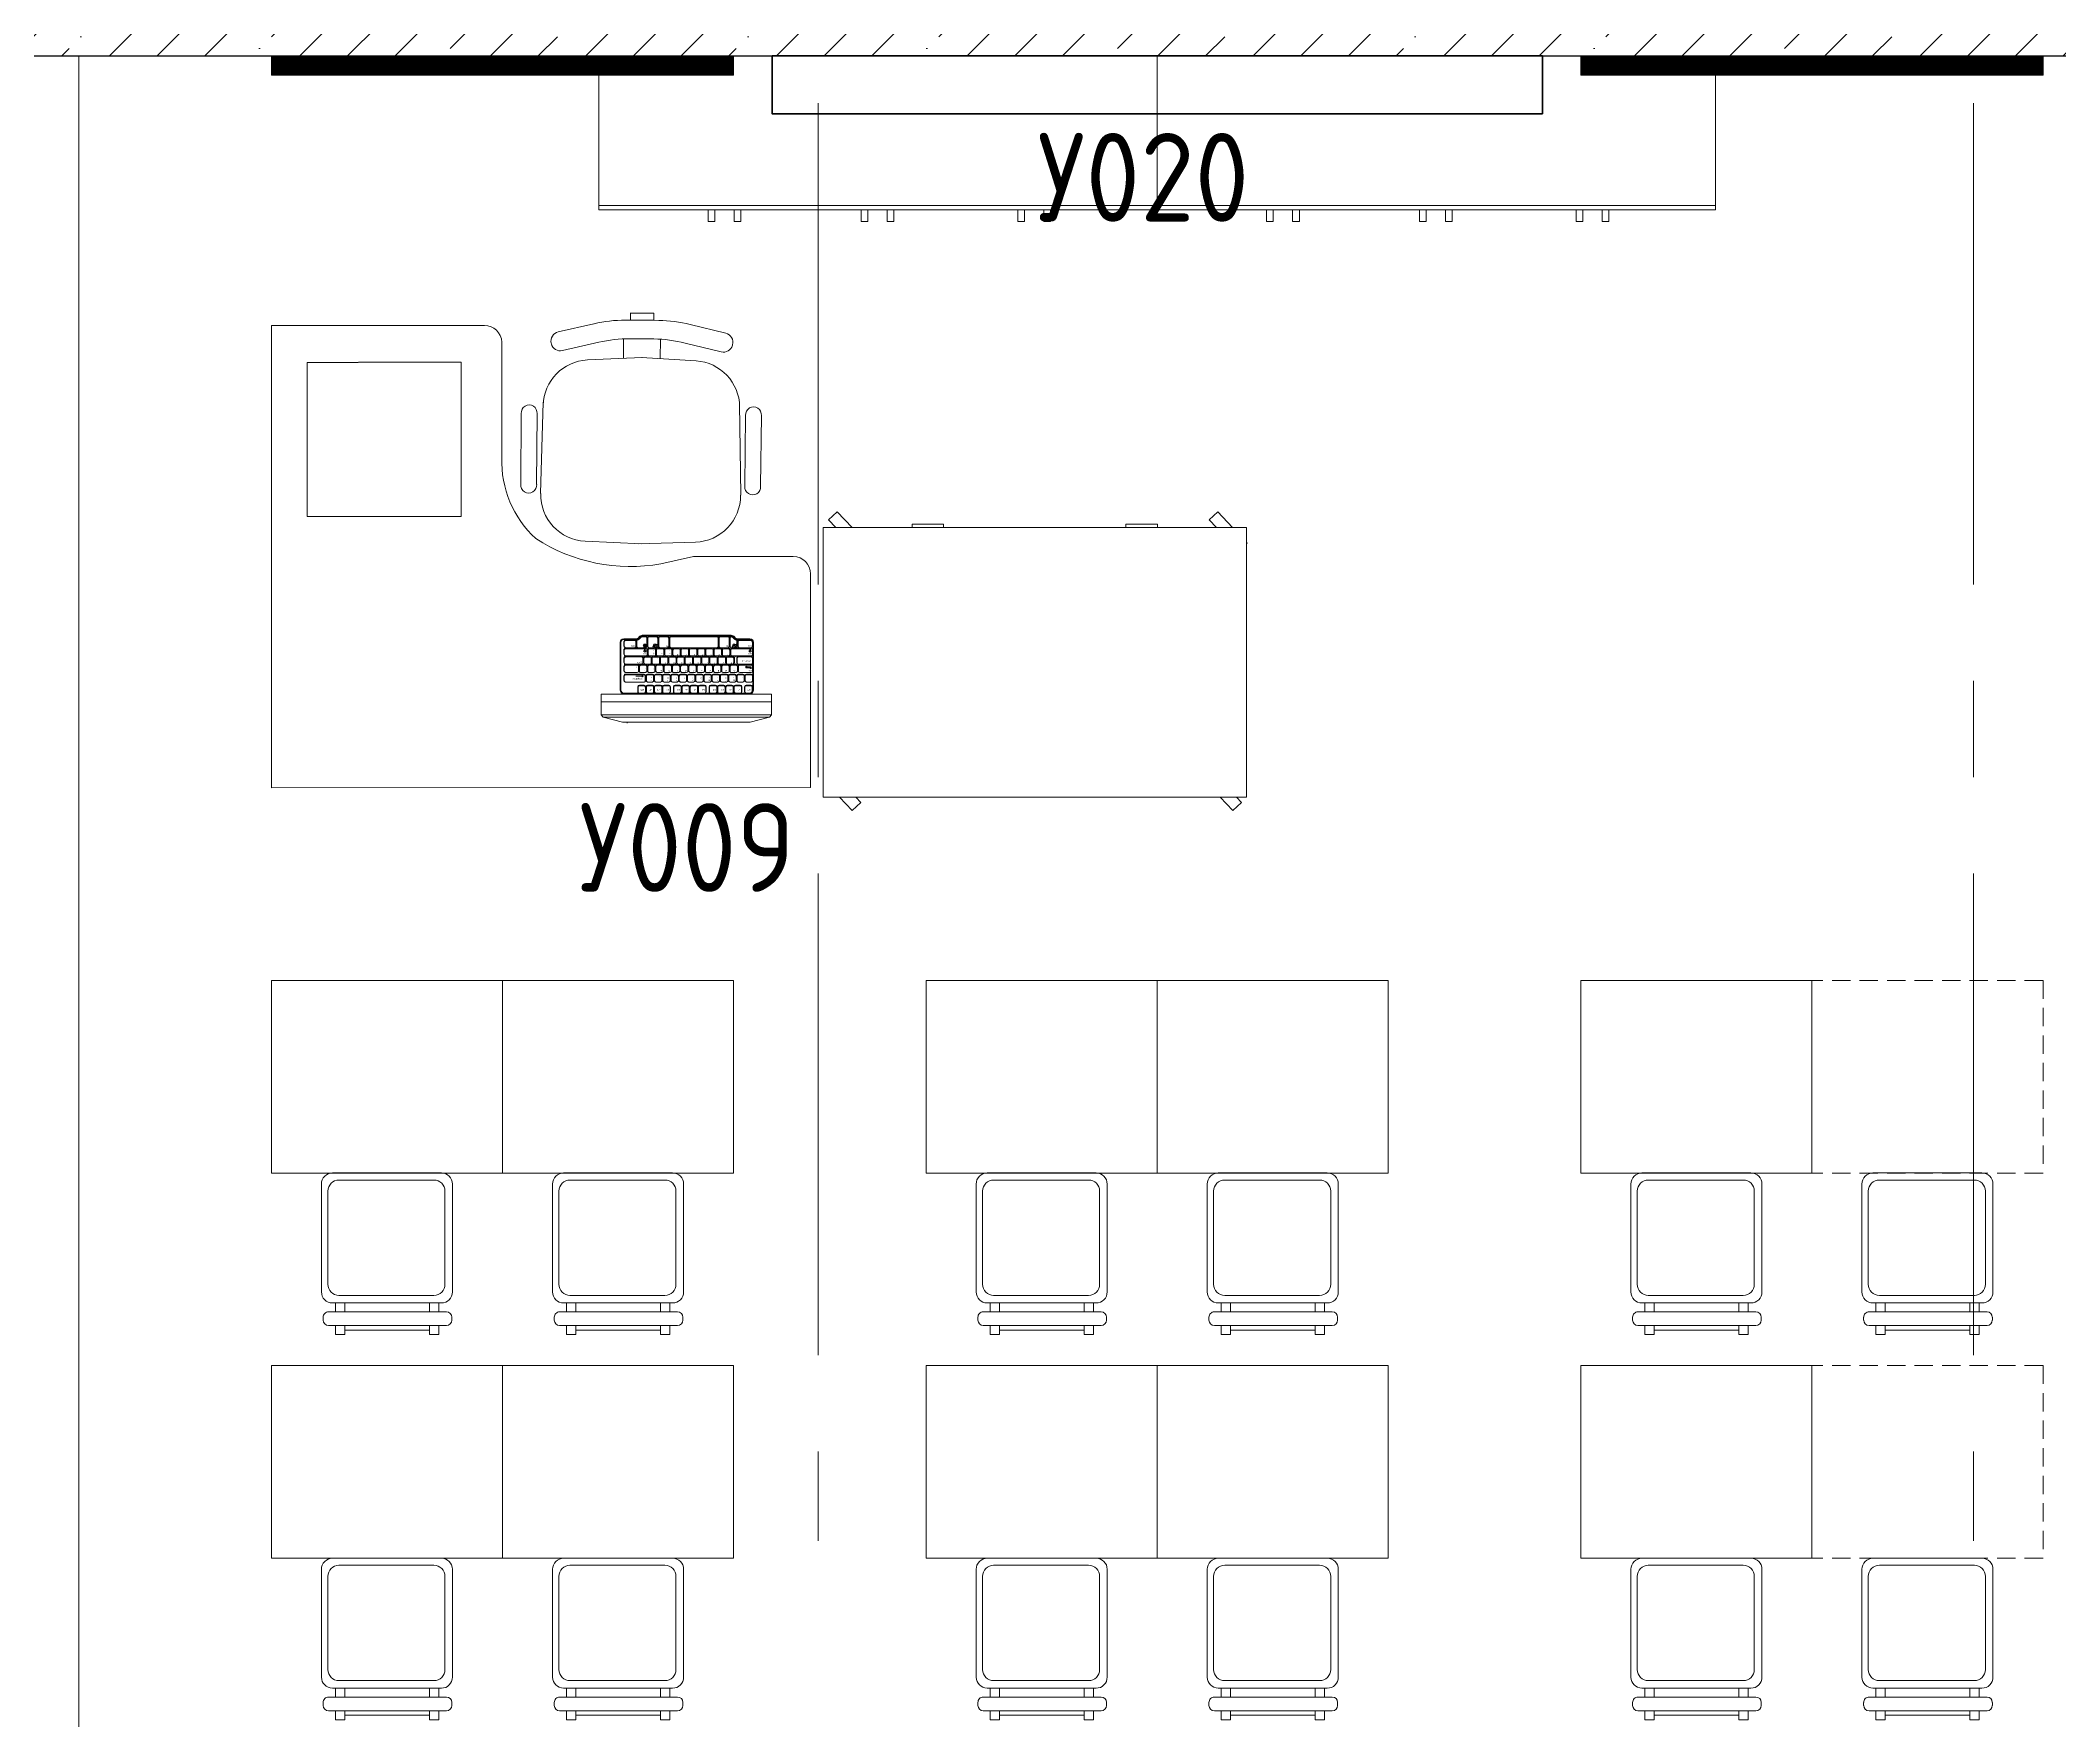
# Model space of a CAD drawing. Header units: millimetres. Extents: x -13407 to 8063098, y -2635 to 109271.
# Drawn here: x 6550 to 11793, y 22959 to 27320 of the extents above; entities that cross this region are included whole.
import ezdxf

# ---------------------------------------------------------------- set-up
doc = ezdxf.new("R2010")
doc.units = ezdxf.units.MM
for name, pattern in [('CENTER', [2, 1.25, -0.25, 0.25, -0.25]), ('HIDDEN', [6, 4, -2]), ('HIDDEN2', [4.7625, 3.175, -1.5875])]:
    doc.linetypes.add(name, pattern=pattern)
doc.layers.get('Defpoints').update_dxf_attribs({"color": 6})
for name, color, linetype, lineweight in [('АР_Оси', 193, 'Continuous', 9), ('АР_Подоконники', 163, 'Continuous', 9), ('АР_Сущ Несущая стена', 202, 'Continuous', 30), ('АР_Штриховка монолит', 250, 'Continuous', 9), ('ТХ_мебель передв', 250, 'Continuous', 13), ('ТХ_обор_комп принт', 30, 'Continuous', 13)]:
    doc.layers.add(name, color=color, linetype=linetype, lineweight=lineweight)
doc.layers.add('ТХ', color=7, linetype='Continuous')
doc.styles.add('Arial 200', font='arial.ttf', dxfattribs={"height": 500})
doc.styles.add('ISOCPEUR_1', font='isocpeur.ttf', dxfattribs={"width": 0.9, "height": 250})
doc.styles.add('SIMPLEX', font='simplex.shx', dxfattribs={"width": 0.85, "oblique": 7})

# ---------------------------------------------------------------- blocks, each defined once
blk = doc.blocks.new('М-60')
at = {"color": 253, "extrusion": (-6.19742e-05, 0.000470712, 1)}
for p, q in [((7035415.4, 1186627.5, -0.2), (7035231.8, 1186626.6, -0.2)), ((7035202.1, 1186569.5, -0.1), (7035439, 1186576.2, -0.1)), ((7035232, 1186585.7, -0.1), (7035415.6, 1186586.5, -0.1)), ((7034998.3, 1186437.9, -0.1), (7035019.7, 1186530.9, -0.1)), ((7035068.3, 1186519.6, -0.1), (7035046.7, 1186425.8, -0.1)), ((7035049.2, 1186548.9, -0.1), (7035050.6, 1186548.5, -0.1)), ((7035085.8, 1186312.9, 0), (7035092.5, 1186454.7, -0.1)), ((7035563.1, 1186460.5, -0.1), (7035569.8, 1186312.9, 0)), ((7035037.8, 1186361.3, -0.1), (7035088.1, 1186361.3, -0.1)), ((7034971.3, 1186282.6, 0), (7034970.4, 1186343.1, -0.1)), ((7034989, 1186343.1, -0.1), (7034970.8, 1186343.1, -0.1)), ((7034970.8, 1186343.1, -0.1), (7034970.8, 1186282.6, 0)), ((7034989, 1186312.9, 0), (7034989, 1186356.2, -0.1)), ((7034989, 1186312.9, 0), (7034989, 1186343.1, -0.1)), ((7034989, 1186313.2, 0), (7034989.4, 1186282.9, 0)), ((7034989, 1186313.2, 0), (7034989.6, 1186269.8, 0)), ((7035037.4, 1186344.1, 0), (7035037.4, 1186312.9, 0)), ((7035037.8, 1186282.6, 0), (7035037.4, 1186313.9, 0)), ((7035085.7, 1186314.6, 0), (7035094.7, 1186172.9, 0)), ((7035565.2, 1186174.3, 0.1), (7035569.7, 1186322, 0)), ((7034989.4, 1186282.9, 0), (7034971.3, 1186282.6, 0)), ((7035038.5, 1186265.5, 0), (7035088.8, 1186266.3, 0)), ((7035000.2, 1186188.3, 0), (7035023, 1186095.7, 0.1)), ((7035071.5, 1186107.6, 0.1), (7035048.4, 1186201.2, 0)), ((7035052.8, 1186078.1, 0.1), (7035054.2, 1186078.5, 0.1)), ((7035206, 1186059.9, 0.1), (7035442.9, 1186056.7, 0.1)), ((7035236.1, 1186044.1, 0.1), (7035419.7, 1186046, 0.1)), ((7035420.2, 1186005.1, 0.1), (7035236.6, 1186003.1, 0.1))]:
    blk.add_line(p, q, dxfattribs=at)
for centre, start, end in [((7035230, 1186606.2, 122.4), 84.9987, 275.5247), ((7035417.4, 1186607.1, 122.4), 264.9987, 95.5247), ((7035421.8, 1186025.7, 122.4), 265.3479, 95.874), ((7035234.4, 1186023.7, 122.4), 85.3479, 275.874)]:
    blk.add_arc(centre, 20.6, start, end, dxfattribs=at)
at = {"color": 253, "extrusion": (6.19742e-05, -0.000470712, -1)}
for centre, major_axis, start_param, end_param in [((7035213.4, 1186449, -0.1), (77.8, 92.6, 0), 4.061153, 5.558057), ((7035442.2, 1186455, -0.1), (77.8, 92.6, 0), -0.725128, 0.826554), ((7035043.3, 1186525.4, -0.1), (15.6, 18.5, 0), 4.240369, 5.829345), ((7035044.7, 1186525.1, -0.1), (15.6, 18.5, 0), -0.45384, 1.098777), ((7035352, 1186356.2, 0), (-277.9, 233.5, -0.1), 5.584367, 5.811166), ((7035400.4, 1186344.1, 0), (233.5, 277.9, -0.1), 4.01357, 4.240369)]:
    blk.add_ellipse(centre, major_axis=major_axis, ratio=1, start_param=start_param, end_param=end_param, dxfattribs=at)
at = {"color": 253, "extrusion": (-6.19742e-05, 0.000470712, 1)}
for centre, major_axis, start_param, end_param in [((7035352.6, 1186275.3, 0), (-274.3, -237.7, 0.1), 5.584367, 5.811166), ((7035400.8, 1186288.2, 0), (237.7, -274.3, 0.1), 4.01357, 4.240369), ((7035215.4, 1186180.5, 0), (79.2, -91.4, 0), 4.061153, 5.558057), ((7035444.3, 1186178, 0.1), (79.2, -91.4, 0), -0.725128, 0.826554), ((7035048, 1186101.8, 0.1), (15.8, -18.3, 0), -0.45384, 1.098777), ((7035046.5, 1186101.5, 0.1), (15.8, -18.3, 0), 4.240369, 5.829345)]:
    blk.add_ellipse(centre, major_axis=major_axis, ratio=1, start_param=start_param, end_param=end_param, dxfattribs=at)
blk = doc.blocks.new('стол угловой 1200х1400')
at = {"color": 253, "extrusion": (-6.20986e-05, 0.000470696, 1)}
for p, q in [((-20568.3, 33327.6, -393.6), (-20014.8, 33327.8, -393.6)), ((-20568, 32127.6, -393), (-20568.3, 33327.6, -393.6)), ((-19969.8, 32984.7, -393.4), (-19969.8, 33284.7, -393.5)), ((-19213.1, 32728, -393.2), (-19472.2, 32727.9, -393.2)), ((-19168.1, 32683, -393.2), (-19168, 32128, -392.9)), ((-19168, 32128, -392.9), (-20568, 32127.6, -393))]:
    blk.add_line(p, q, dxfattribs=at)
at = {"color": 253, "linetype": 'HIDDEN', "ltscale": 0.1}
blk.add_lwpolyline([(-20475.6, 33232.1), (-20075.6, 33232.2), (-20075.5, 32832.2), (-20475.5, 32832.1)], close=True, dxfattribs=at)
at = {"color": 253, "extrusion": (-6.20986e-05, 0.000470696, 1), "elevation": -376.6}
blk.add_lwpolyline([(-19472.3, 32728.1), (-19556.8, 32709)], dxfattribs=at)
at = {"color": 253, "extrusion": (-6.20986e-05, 0.000470696, 1)}
for centre, radius, start, end in [((-20014.8, 33283, -376.6), 45, 2.4817, 90.0151), ((-19697, 32975.5, -376.6), 272.9, 178.0222, 227.3755), ((-19635.3, 33157.4, -376.6), 455.2, 237.2104, 279.9393), ((-19213.1, 32683.2, -376.6), 45, 0.0151, 90.0151)]:
    blk.add_arc(centre, radius, start, end, dxfattribs=at)
blk = doc.blocks.new('KEY')
at = {"color": 253}
for p, q in [((-0.2, 0), (0.2, 0)), ((-0.34, -0.54), (-0.34, -0.14)), ((-0.31, -0.5), (-0.31, -0.11)), ((-0.2, -0.61), (0.2, -0.61)), ((-0.2, -0.68), (0.2, -0.68)), ((0.31, -0.5), (0.31, -0.11)), ((0.34, -0.54), (0.34, -0.14))]:
    blk.add_line(p, q, dxfattribs=at)
for centre, radius, start, end in [((0.2, -0.11), 0.109, 360, 90), ((0.2, -0.14), 0.141, 360, 90), ((-0.2, -0.14), 0.141, 90, 180), ((-0.2, -0.54), 0.141, 180, 270), ((-0.2, -0.11), 0.109, 90, 180), ((-0.2, -0.5), 0.109, 180, 270), ((0.2, -0.5), 0.109, 270, 360), ((0.2, -0.54), 0.141, 270, 360)]:
    blk.add_arc(centre, radius, start, end, dxfattribs=at)
blk = doc.blocks.new('рншнглнг8л')
h = blk.add_hatch(color=253)
h.paths.add_polyline_path([(-575895.8, 55186.1), (-575892.8, 55184.3), (-575895.8, 55184.3)])
h.paths.add_polyline_path([(-575895.8, 55184.3), (-575892.8, 55184.3), (-575895.8, 55182.5)])
h = blk.add_hatch(color=253)
h.paths.add_polyline_path([(-575624.1, 55162.2), (-575627.2, 55160.4), (-575624.1, 55160.4)])
h.paths.add_polyline_path([(-575624.1, 55160.4), (-575627.2, 55160.4), (-575624.1, 55158.6)])
h = blk.add_hatch(color=253)
h.paths.add_polyline_path([(-575615.7, 55164.4), (-575612.7, 55162.7), (-575615.7, 55162.7)])
h.paths.add_polyline_path([(-575615.7, 55162.7), (-575612.7, 55162.7), (-575615.7, 55160.9)])
at = {"color": 253}
for p, q in [((-575997.1, 55290.7), (-576002.8, 55285.1)), ((-575559.9, 55285.1), (-576002.8, 55285.1)), ((-576002.8, 55285.1), (-576002.8, 55230.9)), ((-575947.2, 55303.5), (-575997.1, 55290.7)), ((-575565.6, 55290.7), (-575997.1, 55290.7)), ((-575615.4, 55303.5), (-575947.2, 55303.5)), ((-575565.6, 55290.7), (-575615.4, 55303.5)), ((-575559.9, 55285.1), (-575565.6, 55290.7)), ((-575559.9, 55230.9), (-575559.9, 55285.1)), ((-575559.9, 55250.9), (-576002.8, 55250.9)), ((-576002.8, 55230.9), (-575559.9, 55230.9)), ((-575953.4, 55096.7), (-575953.4, 55220.6)), ((-575951.4, 55096.7), (-575951.4, 55220.6)), ((-575616.2, 55228.2), (-575943.8, 55228.2)), ((-575630.1, 55211.8), (-575630.1, 55223.9)), ((-575629.1, 55212.8), (-575629.1, 55224.8)), ((-575625.8, 55228.2), (-575616.1, 55228.2)), ((-575610.4, 55212.8), (-575610.4, 55222.5)), ((-575609.4, 55211.8), (-575609.4, 55221.5)), ((-575608.6, 55096.7), (-575608.6, 55220.6)), ((-575606.7, 55096.7), (-575606.7, 55220.6)), ((-575943.3, 55183.3), (-575943.3, 55195.4)), ((-575943.3, 55158.3), (-575943.3, 55170.4)), ((-575942.4, 55184.3), (-575942.4, 55196.3)), ((-575942.4, 55159.3), (-575942.4, 55171.3)), ((-575891.1, 55199.6), (-575939, 55199.6)), ((-575891.1, 55180.9), (-575939, 55180.9)), ((-575891.1, 55179), (-575939, 55179)), ((-575908.9, 55174.7), (-575939, 55174.7)), ((-575892.8, 55184.3), (-575912.1, 55184.3)), ((-575905.6, 55159.3), (-575905.6, 55171.3)), ((-575904.7, 55158.3), (-575904.7, 55170.4)), ((-575895.8, 55182.5), (-575895.8, 55186.1)), ((-575895.8, 55186.1), (-575892.8, 55184.3)), ((-575892.8, 55184.3), (-575895.8, 55182.5)), ((-575887.8, 55184.3), (-575887.8, 55196.3)), ((-575886.8, 55183.3), (-575886.8, 55195.4)), ((-575647, 55158.3), (-575647, 55170.4)), ((-575646.1, 55159.3), (-575646.1, 55171.3)), ((-575612.9, 55174.7), (-575642.8, 55174.7)), ((-575627.2, 55162.5), (-575627.2, 55158.5)), ((-575624.1, 55162.2), (-575627.2, 55160.4)), ((-575627.2, 55160.4), (-575613.4, 55160.4)), ((-575627.2, 55160.4), (-575624.1, 55158.6)), ((-575612.7, 55162.7), (-575626.8, 55162.7)), ((-575625.8, 55209.5), (-575613.7, 55209.5)), ((-575625.8, 55207.5), (-575613.7, 55207.5)), ((-575624.1, 55158.6), (-575624.1, 55162.2)), ((-575615.7, 55160.9), (-575615.7, 55164.4)), ((-575615.7, 55164.4), (-575612.7, 55162.7)), ((-575612.7, 55162.7), (-575615.7, 55160.9)), ((-575612.7, 55160.6), (-575612.7, 55164.9)), ((-575609.6, 55159.3), (-575609.6, 55171.3)), ((-575608.6, 55158.3), (-575608.6, 55170.4)), ((-575943.3, 55136.9), (-575943.3, 55149)), ((-575943.3, 55115.5), (-575943.3, 55127.6)), ((-575943.3, 55094.1), (-575943.3, 55106.2)), ((-575942.4, 55137.9), (-575942.4, 55149.9)), ((-575942.4, 55116.5), (-575942.4, 55128.5)), ((-575942.4, 55095.1), (-575942.4, 55107.1)), ((-575908.9, 55156), (-575939, 55156)), ((-575908.9, 55154), (-575939, 55154)), ((-575897.2, 55153.3), (-575939, 55153.3)), ((-575897.2, 55134.5), (-575939, 55134.5)), ((-575897.2, 55132.6), (-575939, 55132.6)), ((-575886.1, 55131.9), (-575939, 55131.9)), ((-575886.1, 55113.1), (-575939, 55113.1)), ((-575886.1, 55111.2), (-575939, 55111.2)), ((-575916.1, 55110.5), (-575939, 55110.5)), ((-575912.7, 55095.1), (-575912.7, 55107.1)), ((-575911.8, 55094.1), (-575911.8, 55106.2)), ((-575911.2, 55091.1), (-575911.2, 55106.2)), ((-575910.2, 55092.8), (-575910.2, 55107.1)), ((-575887.5, 55110.5), (-575906.9, 55110.5)), ((-575893.9, 55137.9), (-575893.9, 55149.9)), ((-575890.9, 55106.4), (-575893.2, 55105.3)), ((-575893.2, 55105.3), (-575892.3, 55105.1)), ((-575892.9, 55136.9), (-575892.9, 55149)), ((-575888.8, 55121.7), (-575892.5, 55118.4)), ((-575892.5, 55118.4), (-575889.6, 55118.6)), ((-575886.3, 55108.9), (-575891.8, 55108.9)), ((-575891.8, 55108.9), (-575891.8, 55101.7)), ((-575886.3, 55107.2), (-575891.8, 55107.2)), ((-575886.3, 55105.5), (-575891.8, 55105.5)), ((-575891.5, 55104.1), (-575890.9, 55106.4)), ((-575887.1, 55108.1), (-575890.9, 55108.1)), ((-575887.1, 55106.4), (-575890.9, 55106.4)), ((-575889.6, 55118.6), (-575889.6, 55114.7)), ((-575887.9, 55114.7), (-575889.6, 55114.7)), ((-575885, 55118.4), (-575888.8, 55121.7)), ((-575887.9, 55114.7), (-575887.9, 55118.6)), ((-575887.9, 55118.6), (-575885, 55118.4)), ((-575886.3, 55101.7), (-575886.3, 55108.9)), ((-575884.2, 55085.6), (-575884.2, 55107.1)), ((-575883.3, 55084.6), (-575883.3, 55106.2)), ((-575882.8, 55116.5), (-575882.8, 55128.5)), ((-575882.6, 55084.7), (-575882.6, 55106.2)), ((-575881.9, 55115.5), (-575881.9, 55127.6)), ((-575881.6, 55085.6), (-575881.6, 55107.1)), ((-575859, 55110.5), (-575878.3, 55110.5)), ((-575868.2, 55108.4), (-575865.8, 55101.7)), ((-575863.9, 55108.4), (-575861.4, 55101.7)), ((-575857.1, 55101.7), (-575859.5, 55108.4)), ((-575855.7, 55085.6), (-575855.7, 55107.1)), ((-575854.7, 55084.7), (-575854.7, 55106.2)), ((-575854, 55084.7), (-575854, 55106.2)), ((-575853.1, 55085.6), (-575853.1, 55107.1)), ((-575830.5, 55110.5), (-575849.7, 55110.5)), ((-575827.1, 55085.6), (-575827.1, 55107.1)), ((-575826.2, 55084.7), (-575826.2, 55106.2)), ((-575825.2, 55084.7), (-575825.2, 55106.2)), ((-575824.3, 55085.6), (-575824.3, 55107.1)), ((-575702.1, 55110.5), (-575820.9, 55110.5)), ((-575698.7, 55085.6), (-575698.7, 55107.1)), ((-575697.8, 55084.7), (-575697.8, 55106.2)), ((-575697.1, 55084.7), (-575697.1, 55106.2)), ((-575696.1, 55085.6), (-575696.1, 55107.1)), ((-575673.5, 55110.5), (-575692.8, 55110.5)), ((-575670.2, 55085.6), (-575670.2, 55107.1)), ((-575669.2, 55084.7), (-575669.2, 55106.2)), ((-575668.9, 55084.6), (-575668.9, 55106.2)), ((-575667.9, 55085.6), (-575667.9, 55107.1)), ((-575667, 55115.5), (-575667, 55127.6)), ((-575666.1, 55116.5), (-575666.1, 55128.5)), ((-575664.6, 55110.5), (-575653.2, 55110.5)), ((-575612.9, 55131.9), (-575662.7, 55131.9)), ((-575612.9, 55113.1), (-575662.7, 55113.1)), ((-575612.9, 55111.2), (-575662.7, 55111.2)), ((-575662.4, 55108.4), (-575660, 55101.7)), ((-575658, 55108.4), (-575655.6, 55101.7)), ((-575656.6, 55136.9), (-575656.6, 55149)), ((-575651.3, 55101.7), (-575653.7, 55108.4)), ((-575612.9, 55153.3), (-575652.3, 55153.3)), ((-575612.9, 55132.6), (-575652.3, 55132.6)), ((-575650.4, 55136.9), (-575650.4, 55149)), ((-575649.9, 55092.8), (-575649.9, 55107.1)), ((-575649.5, 55137.9), (-575649.5, 55149.9)), ((-575648.9, 55091.1), (-575648.9, 55106.2)), ((-575647.9, 55094.1), (-575647.9, 55106.2)), ((-575647, 55095.1), (-575647, 55107.1)), ((-575612.9, 55134.5), (-575646.1, 55134.5)), ((-575612.9, 55110.5), (-575643.7, 55110.5)), ((-575612.9, 55156), (-575642.8, 55156)), ((-575612.9, 55154), (-575642.8, 55154)), ((-575615.5, 55121.7), (-575619.2, 55118.4)), ((-575619.2, 55118.4), (-575616.4, 55118.6)), ((-575616.4, 55118.6), (-575616.4, 55114.7)), ((-575614.7, 55114.7), (-575616.4, 55114.7)), ((-575611.8, 55118.4), (-575615.5, 55121.7)), ((-575614.7, 55118.6), (-575611.8, 55118.4)), ((-575614.7, 55114.7), (-575614.7, 55118.6)), ((-575609.6, 55137.9), (-575609.6, 55149.9)), ((-575609.6, 55116.5), (-575609.6, 55128.5)), ((-575609.6, 55097.5), (-575609.6, 55107.1)), ((-575608.6, 55136.9), (-575608.6, 55149)), ((-575608.6, 55115.5), (-575608.6, 55127.6)), ((-575608.6, 55097.5), (-575608.6, 55106.2)), ((-575943.8, 55089.1), (-575911.8, 55089.1)), ((-575943.8, 55087.2), (-575911.8, 55087.2)), ((-575916.1, 55091.7), (-575939, 55091.7)), ((-575916.1, 55089.8), (-575939, 55089.8)), ((-575887.5, 55082.3), (-575895.6, 55082.3)), ((-575887.5, 55080.3), (-575895.6, 55080.3)), ((-575664.5, 55080), (-575895.6, 55080)), ((-575664.5, 55078.1), (-575895.6, 55078.1)), ((-575892.3, 55105.1), (-575893.1, 55104)), ((-575892.8, 55103.7), (-575893.1, 55104)), ((-575892.8, 55103.7), (-575891.9, 55104.8)), ((-575891.9, 55104.8), (-575891.5, 55104.1)), ((-575891.8, 55101.7), (-575886.3, 55101.7)), ((-575887.1, 55104.6), (-575890.9, 55104.6)), ((-575887.1, 55102.9), (-575890.9, 55102.9)), ((-575859, 55082.3), (-575878.3, 55082.3)), ((-575859, 55080.4), (-575878.3, 55080.4)), ((-575830.5, 55082.3), (-575849.7, 55082.3)), ((-575830.5, 55080.4), (-575849.7, 55080.4)), ((-575702.1, 55082.3), (-575820.9, 55082.3)), ((-575702.1, 55080.4), (-575820.9, 55080.4)), ((-575673.5, 55082.3), (-575692.8, 55082.3)), ((-575673.5, 55080.4), (-575692.8, 55080.4)), ((-575664.6, 55082.3), (-575664.5, 55082.3)), ((-575664.6, 55080.3), (-575664.5, 55080.3)), ((-575616.2, 55089.1), (-575648.3, 55089.1)), ((-575616.2, 55087.2), (-575648.3, 55087.2)), ((-575615.3, 55091.7), (-575643.7, 55091.7)), ((-575616.2, 55089.8), (-575643.7, 55089.8))]:
    blk.add_line(p, q, dxfattribs=at)
for points in [[(-575934, 55303.5), (-575934.9, 55306.2)], [(-575616.2, 55230.1), (-575943.8, 55230.1)]]:
    blk.add_lwpolyline(points, dxfattribs=at)
for centre, major_axis, start_param, end_param in [((-575943.8, 55220.6), (-6.74, -6.74), 3.926991, 5.497787), ((-575943.8, 55220.6), (-5.39, -5.39), 3.926991, 5.497787), ((-575943.8, 55096.7), (-6.74, 6.74), 0.785398, 2.356194), ((-575943.8, 55096.7), (-5.39, 5.39), 0.785398, 2.356194), ((-575911.8, 55077.6), (-8.08, -8.08), 2.907036, 3.926991), ((-575911.8, 55077.6), (-6.74, -6.74), 2.907036, 3.926991), ((-575895.6, 55087.6), (-6.74, -6.74), -0.234557, 0.785398), ((-575895.6, 55087.6), (-5.39, 5.39), 1.336239, 2.356194)]:
    blk.add_ellipse(centre, major_axis=major_axis, ratio=1, start_param=start_param, end_param=end_param, dxfattribs=at)
at = {"color": 253, "extrusion": (0, 0, -1)}
for centre, major_axis, ratio, start_param, end_param in [((-575625.8, 55223.9), (3.03, 3.03), 1, 3.926991, 5.497787), ((-575625.8, 55211.8), (3.03, -3.03), 1, 0.785398, 2.356194), ((-575625.8, 55224.8), (2.36, 2.36), 1, 3.926991, 5.497787), ((-575625.8, 55212.8), (2.36, -2.36), 1, 0.785398, 2.356194), ((-575616.2, 55220.6), (6.74, -6.74), 1, 3.926991, 5.497787), ((-575616.2, 55220.6), (5.39, -5.39), 1, 3.926991, 5.497787), ((-575616.1, 55221.5), (4.72, 4.72), 1, 5.497787, 7.068583), ((-575616.1, 55222.5), (4.04, -4.04), 1, 3.926991, 5.497787), ((-575613.7, 55212.8), (2.36, -2.36), 1, -0.785398, 0.785398), ((-575613.7, 55211.8), (3.03, 3.03), 1, 0.785398, 2.356194), ((-575939, 55195.4), (3.03, -3.03), 1, 2.356194, 3.926991), ((-575939, 55183.3), (3.03, 3.03), 1, 2.356194, 3.926991), ((-575939, 55170.4), (3.03, -3.03), 1, 2.356194, 3.926991), ((-575939, 55158.3), (3.03, 3.03), 1, 2.356194, 3.926991), ((-575939, 55196.3), (2.36, -2.36), 1, 2.356194, 3.926991), ((-575939, 55184.3), (2.36, 2.36), 1, 2.356194, 3.926991), ((-575939, 55171.3), (2.36, -2.36), 1, 2.356194, 3.926991), ((-575939, 55159.3), (2.36, 2.36), 1, 2.356194, 3.926991), ((-575908.9, 55171.3), (2.36, 2.36), 1, 5.497787, 7.068583), ((-575908.9, 55170.4), (3.03, 3.03), 1, 5.497787, 7.068583), ((-575908.9, 55159.3), (2.36, -2.36), 1, -0.785398, 0.785398), ((-575908.9, 55158.3), (3.03, -3.03), 1, -0.785398, 0.785398), ((-575891.1, 55196.3), (2.36, 2.36), 1, 5.497787, 7.068583), ((-575891.1, 55195.4), (3.03, -3.03), 1, 3.926991, 5.497787), ((-575891.1, 55184.3), (2.36, -2.36), 1, -0.785398, 0.785398), ((-575891.1, 55183.3), (3.03, 3.03), 1, 0.785398, 2.356194), ((-575642.8, 55170.4), (3.03, 3.03), 1, 3.926991, 5.497787), ((-575642.8, 55158.3), (3.03, -3.03), 1, 0.785398, 2.356194), ((-575642.8, 55171.3), (2.36, 2.36), 1, 3.926991, 5.497787), ((-575642.8, 55159.3), (2.36, -2.36), 1, 0.785398, 2.356194), ((-575612.9, 55171.3), (2.36, -2.36), 1, 3.926991, 5.497787), ((-575612.9, 55170.4), (3.03, -3.03), 1, 3.926991, 5.497787), ((-575612.9, 55159.3), (2.36, 2.36), 1, 0.785398, 2.356194), ((-575612.9, 55158.3), (3.03, 3.03), 1, 0.785398, 2.356194), ((-575939, 55149), (3.03, -3.03), 1, 2.356194, 3.926991), ((-575939, 55136.9), (3.03, 3.03), 1, 2.356194, 3.926991), ((-575939, 55127.6), (3.03, -3.03), 1, 2.356194, 3.926991), ((-575939, 55115.5), (3.03, 3.03), 1, 2.356194, 3.926991), ((-575939, 55106.2), (3.03, -3.03), 1, 2.356194, 3.926991), ((-575939, 55149.9), (2.36, -2.36), 1, 2.356194, 3.926991), ((-575939, 55137.9), (2.36, 2.36), 1, 2.356194, 3.926991), ((-575939, 55128.5), (2.36, -2.36), 1, 2.356194, 3.926991), ((-575939, 55116.5), (2.36, 2.36), 1, 2.356194, 3.926991), ((-575939, 55107.1), (2.36, -2.36), 1, 2.356194, 3.926991), ((-575916.1, 55107.1), (2.36, -2.36), 1, 3.926991, 5.497787), ((-575916.1, 55106.2), (3.03, -3.03), 1, 3.926991, 5.497787), ((-575906.9, 55106.2), (3.03, 3.03), 1, 3.926991, 5.497787), ((-575906.9, 55107.1), (2.36, 2.36), 1, 3.926991, 5.497787), ((-575897.2, 55149.9), (2.36, 2.36), 1, 5.497787, 7.068583), ((-575897.2, 55149), (3.03, 3.03), 1, 5.497787, 7.068583), ((-575897.2, 55137.9), (2.36, -2.36), 1, -0.785398, 0.785398), ((-575897.2, 55136.9), (3.03, -3.03), 1, -0.785398, 0.785398), ((-575887.5, 55107.1), (2.36, 2.36), 1, 5.497787, 7.068583), ((-575887.5, 55106.2), (3.03, 3.03), 1, 5.497787, 7.068583), ((-575886.1, 55128.5), (2.36, 2.36), 1, 5.497787, 7.068583), ((-575886.1, 55127.6), (3.03, -3.03), 1, 3.926991, 5.497787), ((-575886.1, 55116.5), (2.36, -2.36), 1, -0.785398, 0.785398), ((-575886.1, 55115.5), (3.03, 3.03), 1, 0.785398, 2.356194), ((-575878.3, 55106.2), (3.03, 3.03), 1, 3.926991, 5.497787), ((-575878.3, 55107.1), (2.36, 2.36), 1, 3.926991, 5.497787), ((-575866, 55108.4), (2.17, 0), 0.316309, 0, 3.141593), ((-575861.7, 55108.4), (2.17, 0), 0.316309, 3.141593, 6.283185), ((-575860.5, 55105), (2.17, 0), 0.316309, 3.141593, 6.283185), ((-575859, 55107.1), (2.36, 2.36), 1, 5.497787, 7.068583), ((-575859, 55106.2), (3.03, -3.03), 1, 3.926991, 5.497787), ((-575849.7, 55106.2), (3.03, 3.03), 1, 3.926991, 5.497787), ((-575849.7, 55107.1), (2.36, -2.36), 1, 2.356194, 3.926991), ((-575830.5, 55107.1), (2.36, -2.36), 1, 3.926991, 5.497787), ((-575830.5, 55106.2), (3.03, -3.03), 1, 3.926991, 5.497787), ((-575820.9, 55106.2), (3.03, 3.03), 1, 3.926991, 5.497787), ((-575820.9, 55107.1), (2.36, -2.36), 1, 2.356194, 3.926991), ((-575702.1, 55107.1), (2.36, 2.36), 1, 5.497787, 7.068583), ((-575702.1, 55106.2), (3.03, -3.03), 1, 3.926991, 5.497787), ((-575692.8, 55106.2), (3.03, 3.03), 1, 3.926991, 5.497787), ((-575692.8, 55107.1), (2.36, -2.36), 1, 2.356194, 3.926991), ((-575673.5, 55107.1), (2.36, -2.36), 1, 3.926991, 5.497787), ((-575673.5, 55106.2), (3.03, -3.03), 1, 3.926991, 5.497787), ((-575664.6, 55106.2), (3.03, 3.03), 1, 3.926991, 5.497787), ((-575664.6, 55107.1), (2.36, -2.36), 1, 2.356194, 3.926991), ((-575662.7, 55127.6), (3.03, 3.03), 1, 3.926991, 5.497787), ((-575662.7, 55115.5), (3.03, -3.03), 1, 0.785398, 2.356194), ((-575662.7, 55128.5), (2.36, -2.36), 1, 2.356194, 3.926991), ((-575662.7, 55116.5), (2.36, 2.36), 1, 2.356194, 3.926991), ((-575660.2, 55108.4), (2.17, 0), 0.316309, 0, 3.141593), ((-575655.9, 55108.4), (2.17, 0), 0.316309, 3.141593, 6.283185), ((-575654.7, 55105), (2.17, 0), 0.316309, 3.141593, 6.283185), ((-575652.3, 55149), (3.03, 3.03), 1, 3.926991, 5.497787), ((-575652.3, 55136.9), (3.03, -3.03), 1, 0.785398, 2.356194), ((-575653.2, 55107.1), (2.36, -2.36), 1, 3.926991, 5.497787), ((-575653.2, 55106.2), (3.03, -3.03), 1, 3.926991, 5.497787), ((-575646.1, 55149), (3.03, 3.03), 1, 3.926991, 5.497787), ((-575646.1, 55136.9), (3.03, -3.03), 1, 0.785398, 2.356194), ((-575646.1, 55149.9), (2.36, -2.36), 1, 2.356194, 3.926991), ((-575646.1, 55137.9), (2.36, 2.36), 1, 2.356194, 3.926991), ((-575643.7, 55106.2), (3.03, 3.03), 1, 3.926991, 5.497787), ((-575643.7, 55107.1), (2.36, -2.36), 1, 2.356194, 3.926991), ((-575612.9, 55149.9), (2.36, -2.36), 1, 3.926991, 5.497787), ((-575612.9, 55149), (3.03, -3.03), 1, 3.926991, 5.497787), ((-575612.9, 55137.9), (2.36, 2.36), 1, 0.785398, 2.356194), ((-575612.9, 55136.9), (3.03, 3.03), 1, 0.785398, 2.356194), ((-575612.9, 55128.5), (2.36, -2.36), 1, 3.926991, 5.497787), ((-575612.9, 55127.6), (3.03, -3.03), 1, 3.926991, 5.497787), ((-575612.9, 55116.5), (2.36, 2.36), 1, 0.785398, 2.356194), ((-575612.9, 55115.5), (3.03, 3.03), 1, 0.785398, 2.356194), ((-575612.9, 55107.1), (2.36, -2.36), 1, 3.926991, 5.497787), ((-575612.9, 55106.2), (3.03, -3.03), 1, 3.926991, 5.497787), ((-575939, 55094.1), (3.03, 3.03), 1, 2.356194, 3.926991), ((-575939, 55095.1), (2.36, 2.36), 1, 2.356194, 3.926991), ((-575916.1, 55095.1), (2.36, 2.36), 1, 0.785398, 2.356194), ((-575916.1, 55094.1), (3.03, 3.03), 1, 0.785398, 2.356194), ((-575911.8, 55077.6), (8.08, 8.08), 1, 5.497787, 6.517742), ((-575911.8, 55077.6), (6.74, -6.74), 1, 3.926991, 4.946946), ((-575909.2, 55091.1), (1.35, -1.35), 1, 0.971859, 2.356194), ((-575908.3, 55092.8), (1.35, -1.35), 1, 1.011126, 2.356194), ((-575911.8, 55077.6), (8.33, 8.33), 1, 5.684248, 6.517742), ((-575911.8, 55077.6), (9.68, -9.68), 1, 4.152719, 4.946946), ((-575895.6, 55087.6), (6.74, 6.74), 1, 2.356194, 3.37615), ((-575895.6, 55087.6), (5.39, 5.39), 1, 2.356194, 3.37615), ((-575895.6, 55087.6), (5.14, 5.14), 1, 2.356194, 3.37615), ((-575895.6, 55087.6), (3.79, 3.79), 1, 2.356194, 3.37615), ((-575887.5, 55085.6), (2.36, -2.36), 1, -0.785398, 0.785398), ((-575887.5, 55084.6), (3.03, -3.03), 1, -0.785398, 0.785398), ((-575878.3, 55084.7), (3.03, -3.03), 1, 0.785398, 2.356194), ((-575878.3, 55085.6), (2.36, -2.36), 1, 0.785398, 2.356194), ((-575864.8, 55105), (2.17, 0), 0.316309, 0, 3.141593), ((-575863.6, 55101.7), (2.17, 0), 0.316309, 0, 3.141593), ((-575859.3, 55101.7), (2.17, 0), 0.316309, 3.141593, 6.283185), ((-575859, 55085.6), (2.36, -2.36), 1, -0.785398, 0.785398), ((-575859, 55084.7), (3.03, 3.03), 1, 0.785398, 2.356194), ((-575849.7, 55084.7), (3.03, -3.03), 1, 0.785398, 2.356194), ((-575849.7, 55085.6), (2.36, 2.36), 1, 2.356194, 3.926991), ((-575830.5, 55085.6), (2.36, 2.36), 1, 0.785398, 2.356194), ((-575830.5, 55084.7), (3.03, 3.03), 1, 0.785398, 2.356194), ((-575820.9, 55084.7), (3.03, -3.03), 1, 0.785398, 2.356194), ((-575820.9, 55085.6), (2.36, 2.36), 1, 2.356194, 3.926991), ((-575702.1, 55085.6), (2.36, -2.36), 1, -0.785398, 0.785398), ((-575702.1, 55084.7), (3.03, 3.03), 1, 0.785398, 2.356194), ((-575692.8, 55084.7), (3.03, -3.03), 1, 0.785398, 2.356194), ((-575692.8, 55085.6), (2.36, 2.36), 1, 2.356194, 3.926991), ((-575673.5, 55085.6), (2.36, 2.36), 1, 0.785398, 2.356194), ((-575673.5, 55084.7), (3.03, 3.03), 1, 0.785398, 2.356194), ((-575664.6, 55084.6), (3.03, -3.03), 1, 0.785398, 2.356194), ((-575664.6, 55085.6), (2.36, 2.36), 1, 2.356194, 3.926991), ((-575664.5, 55087.6), (3.79, -3.79), 1, -0.234557, 0.785398), ((-575664.5, 55087.6), (5.14, -5.14), 1, -0.234557, 0.785398), ((-575664.5, 55087.6), (5.39, 5.39), 1, 1.336239, 2.356194), ((-575664.5, 55087.6), (6.74, -6.74), 1, -0.234557, 0.785398), ((-575659, 55105), (2.17, 0), 0.316309, 0, 3.141593), ((-575657.8, 55101.7), (2.17, 0), 0.316309, 0, 3.141593), ((-575648.3, 55077.6), (9.68, 9.68), 1, 4.477832, 5.272059), ((-575648.3, 55077.6), (8.33, -8.33), 1, 2.907036, 3.74053), ((-575648.3, 55077.6), (8.08, -8.08), 1, 2.907036, 3.926991), ((-575648.3, 55077.6), (6.74, -6.74), 1, 2.907036, 3.926991), ((-575653.5, 55101.7), (2.17, 0), 0.316309, 3.141593, 6.283185), ((-575651.8, 55092.8), (1.35, 1.35), 1, 0.785398, 2.130466), ((-575650.8, 55091.1), (1.35, 1.35), 1, 0.785398, 2.169734), ((-575643.7, 55094.1), (3.03, -3.03), 1, 0.785398, 2.356194), ((-575643.7, 55095.1), (2.36, 2.36), 1, 2.356194, 3.926991), ((-575616.2, 55097.5), (5.39, 5.39), 1, 0.785398, 2.356194), ((-575616.2, 55096.7), (6.74, 6.74), 1, 0.785398, 2.356194), ((-575616.2, 55096.7), (5.39, 5.39), 1, 0.785398, 2.356194), ((-575615.3, 55097.5), (4.04, 4.04), 1, 0.785398, 2.356194)]:
    blk.add_ellipse(centre, major_axis=major_axis, ratio=ratio, start_param=start_param, end_param=end_param, dxfattribs=at)
at = {"color": 253}
for points in [[(-575627.2, 55160.4), (-575627.2, 55160.4), (-575627.2, 55160.4)], [(-575612.7, 55162.7), (-575612.7, 55162.7), (-575612.7, 55162.7)]]:
    blk.add_solid(points, dxfattribs=at)
at = {"color": 253, "xscale": -30.48000000044703, "yscale": 30.48000000044703, "zscale": 60.96}
for p in [(-575897.1, 55228.2), (-575875.7, 55228.2), (-575854.3, 55228.2), (-575832.9, 55228.2), (-575804.4, 55228.2), (-575783, 55228.2), (-575761.6, 55228.2), (-575740.2, 55228.2), (-575711.7, 55228.2), (-575690.3, 55228.2), (-575668.9, 55228.2), (-575647.5, 55228.2), (-575893.6, 55174.7), (-575875.7, 55199.6), (-575872.2, 55174.7), (-575854.3, 55199.6), (-575850.8, 55174.7), (-575832.9, 55199.6), (-575829.4, 55174.7), (-575811.5, 55199.6), (-575808, 55174.7), (-575790.1, 55199.6), (-575786.6, 55174.7), (-575768.7, 55199.6), (-575765.2, 55174.7), (-575747.3, 55199.6), (-575743.8, 55174.7), (-575725.9, 55199.6), (-575722.4, 55174.7), (-575704.5, 55199.6), (-575701, 55174.7), (-575683.1, 55199.6), (-575679.6, 55174.7), (-575661.7, 55199.6), (-575658.2, 55174.7), (-575640.3, 55199.6), (-575618.9, 55199.6), (-575881.9, 55153.3), (-575870.8, 55131.9), (-575860.5, 55153.3), (-575849.4, 55131.9), (-575839.1, 55153.3), (-575828, 55131.9), (-575817.6, 55153.3), (-575806.6, 55131.9), (-575796.2, 55153.3), (-575785.2, 55131.9), (-575774.8, 55153.3), (-575763.8, 55131.9), (-575753.4, 55153.3), (-575742.4, 55131.9), (-575732, 55153.3), (-575721, 55131.9), (-575710.6, 55153.3), (-575699.6, 55131.9), (-575689.2, 55153.3), (-575678.2, 55131.9), (-575667.8, 55153.3)]:
    blk.add_blockref('KEY', p, dxfattribs=at)
at = {"color": 253}
for s, height, style, p in [('F12', 3.81, 'Arial 200', (-575891.1, 55221.9)), ('F11', 3.81, 'Arial 200', (-575869.7, 55221.9)), ('F10', 3.81, 'Arial 200', (-575848.3, 55221.9)), ('F9', 3.81, 'Arial 200', (-575826.9, 55221.9)), ('F8', 3.81, 'Arial 200', (-575798.4, 55221.9)), ('F7', 3.81, 'Arial 200', (-575777, 55221.9)), ('F6', 3.81, 'Arial 200', (-575755.6, 55221.9)), ('F5', 3.81, 'Arial 200', (-575734.2, 55221.8)), ('F4', 3.81, 'Arial 200', (-575705.6, 55221.9)), ('F3', 3.81, 'Arial 200', (-575684.2, 55221.9)), ('F2', 3.81, 'Arial 200', (-575662.8, 55221.9)), ('F1', 3.81, 'Arial 200', (-575641.4, 55221.9)), ('Esc', 3.81, 'Arial 200', (-575614.6, 55221.9)), ('Backspace', 3.81, 'Arial 200', (-575894.9, 55192.4)), ('|', 3.81, 'Arial 200', (-575910.3, 55170.2)), ('\\', 3.81, 'Arial 200', (-575909.6, 55163.1)), ('}', 3.81, 'Arial 200', (-575887.8, 55170.5)), (']', 3.81, 'Arial 200', (-575886.8, 55162.6)), ('+', 3.81, 'Arial 200', (-575870.7, 55196.4)), ('=', 3.81, 'Arial 200', (-575870.6, 55188)), ('{', 3.81, 'Arial 200', (-575866.3, 55170.5)), ('[', 3.81, 'Arial 200', (-575865.4, 55162.6)), ('_', 3.81, 'Arial 200', (-575848.5, 55195.3)), ('-', 3.81, 'Arial 200', (-575848.9, 55186.8)), ('P', 3.81, 'Arial 200', (-575844.5, 55172.5)), (')', 3.81, 'Arial 200', (-575828.3, 55197.4)), ('0', 3.81, 'Arial 200', (-575827.1, 55191)), ('O', 3.81, 'Arial 200', (-575823.1, 55172.5)), ('(', 3.81, 'Arial 200', (-575806.9, 55197.4)), ('9', 3.81, 'Arial 200', (-575805.7, 55191)), ('I', 3.81, 'Arial 200', (-575803.7, 55172.5)), ('8', 3.81, 'Arial 200', (-575784.3, 55191)), ('*', 3.81, 'Arial 200', (-575784.8, 55194.1)), ('U', 3.81, 'Arial 200', (-575781.2, 55172.4)), ('&', 3.81, 'Arial 200', (-575762.5, 55197.3)), ('7', 3.81, 'Arial 200', (-575762.9, 55191)), ('Y', 3.81, 'Arial 200', (-575760.1, 55172.5)), ('^ ', 3.81, 'Arial 200', (-575742.1, 55194.9)), ('6', 3.81, 'Arial 200', (-575741.5, 55191)), ('T', 3.81, 'Arial 200', (-575739.8, 55172.5)), ('%', 3.81, 'Arial 200', (-575719.7, 55197.2)), ('5', 3.81, 'Arial 200', (-575720.1, 55191)), ('R', 3.81, 'Arial 200', (-575717.5, 55172.5)), ('4', 3.81, 'Arial 200', (-575698.7, 55191.1)), ('$', 3.81, 'Arial 200', (-575698.3, 55198.1)), ('E', 3.81, 'Arial 200', (-575696.1, 55172.5)), ('W', 3.81, 'Arial 200', (-575675.6, 55172.5)), ('3', 3.81, 'Arial 200', (-575677.3, 55191)), ('#', 3.81, 'Arial 200', (-575676.9, 55198.3)), ('@', 3.81, 'Arial 200', (-575655.5, 55196.3)), ('2', 3.81, 'Arial 200', (-575655.9, 55191.1)), ('Q', 3.81, 'Arial 200', (-575654.2, 55172.2)), ('1', 3.81, 'Arial 200', (-575634.5, 55191.1)), ('!', 3.81, 'Arial 200', (-575635.3, 55197.6)), ('Tab', 3.81, 'Arial 200', (-575610.9, 55172.2)), ('~', 3.81, 'Arial 200', (-575612.2, 55194.6)), ('`', 3.81, 'Arial 200', (-575613.1, 55183.3)), ('Ctrl', 3.81, 'Arial 200', (-575915, 55107.7)), ('Enter', 3.81, 'Arial 200', (-575896.7, 55150.9)), ('Shift', 3.81, 'Arial 200', (-575883.2, 55127.8)), ('"', 3.81, 'Arial 200', (-575876, 55148.1)), ("'", 3.81, 'Arial 200', (-575876.8, 55137.1)), ('?', 3.81, 'Arial 200', (-575864.3, 55127.6)), ('/', 3.81, 'Arial 200', (-575864.8, 55120.8)), (';', 3.81, 'Arial 200', (-575854.7, 55140.2)), (':', 3.81, 'Arial 200', (-575854.6, 55149.5)), ('>', 3.81, 'Arial 200', (-575843.5, 55127.5)), ('.', 3.81, 'Arial 200', (-575844.5, 55117.6)), ('L', 3.81, 'Arial 200', (-575833.8, 55151.9)), ('Alt', 3.81, 'Arial 200', (-575828.6, 55108.7)), ('<', 3.81, 'Arial 200', (-575822.1, 55127.5)), (',', 3.81, 'Arial 200', (-575823.4, 55116.8)), ('K', 3.81, 'Arial 200', (-575812.4, 55151.9)), ('M', 3.81, 'Arial 200', (-575801.4, 55130.5)), ('J', 3.81, 'Arial 200', (-575791, 55151.8)), ('N', 3.81, 'Arial 200', (-575780, 55130.5)), ('H', 3.81, 'Arial 200', (-575769.6, 55151.9)), ('B', 3.81, 'Arial 200', (-575758.6, 55130.5)), ('G', 3.81, 'Arial 200', (-575748.2, 55151.9)), ('V', 3.81, 'Arial 200', (-575737.2, 55130.5)), ('F', 2.38, 'SIMPLEX', (-575726.8, 55150.4)), ('C', 3.81, 'Arial 200', (-575715.8, 55130.5)), ('D', 3.81, 'Arial 200', (-575705.4, 55151.9)), ('X', 3.81, 'Arial 200', (-575694.4, 55130.5)), ('S', 3.81, 'Arial 200', (-575684, 55151.9)), ('Alt', 3.81, 'Arial 200', (-575672.3, 55107.6)), ('Z', 3.81, 'Arial 200', (-575673, 55130.5)), ('A', 3.81, 'Arial 200', (-575662.6, 55151.9)), ('CapsLock', 3.81, 'Arial 200', (-575612.8, 55147)), ('Shift', 3.81, 'Arial 200', (-575611.5, 55127.8)), ('Ctrl', 3.81, 'Arial 200', (-575611.5, 55107.7))]:
    blk.add_text(s, height=height, rotation=180, dxfattribs=dict(at, style=style)).set_placement(p)
blk = doc.blocks.new('тумба 1450х400х750')
at = {"color": 253, "lineweight": 15, "ltscale": 100}
blk.add_line((-12776, 30271.1), (-14226, 30271.1), dxfattribs=at)
for points in [[(-13948.9, 30283.1), (-13931.6, 30283.1), (-13931.6, 30313.3), (-13948.9, 30313.3)], [(-13881.3, 30283.1), (-13863.9, 30283.1), (-13863.9, 30313.3), (-13881.3, 30313.3)], [(-13541.9, 30283.1), (-13524.5, 30283.1), (-13524.5, 30313.3), (-13541.9, 30313.3)], [(-13474.2, 30283.1), (-13456.9, 30283.1), (-13456.9, 30313.3), (-13474.2, 30313.3)], [(-13145, 30283.1), (-13127.6, 30283.1), (-13127.6, 30313.3), (-13145, 30313.3)], [(-13077.3, 30283.1), (-13060, 30283.1), (-13060, 30313.3), (-13077.3, 30313.3)], [(-12776, 29883.1), (-12776, 30283.1), (-14226, 30283.1), (-14226, 29883.1)]]:
    blk.add_lwpolyline(points, close=True, dxfattribs=at)
blk = doc.blocks.new('стол игровой 1100х700')
at = {"color": 253}
for points in [[(-13200.3, -57970.8), (-13213, -57957.3), (-13190.7, -57936.2), (-13158, -57970.8)], [(-12212, -57970.8), (-12224.8, -57957.3), (-12202.5, -57936.2), (-12169.8, -57970.8)], [(-13226.6, -58632.2), (-13228.2, -58630.5), (-13226.6, -58628.9)], [(-13147.9, -58670.8), (-13129.2, -58690.6), (-13151.5, -58711.7), (-13190.1, -58670.8)], [(-12913.3, -58670.8), (-12913.3, -58679.8), (-12995.1, -58679.8), (-12995.1, -58670.8)], [(-12439.8, -58670.8), (-12439.8, -58679.8), (-12358, -58679.8), (-12358, -58670.8)], [(-12159.6, -58670.8), (-12141, -58690.6), (-12163.3, -58711.7), (-12201.9, -58670.8)]]:
    blk.add_lwpolyline(points, dxfattribs=at)
blk.add_lwpolyline([(-13226.6, -58670.8), (-12126.6, -58670.8), (-12126.6, -57970.8), (-13226.6, -57970.8)], close=True, dxfattribs=at)
blk = doc.blocks.new('стул №3-5')
at = {"color": 253, "linetype": 'ByBlock', "extrusion": (-6.19742e-05, 0.000470712, 1)}
for p, q in [((-15407, 16627.7, 196.8), (-15407, 16619.9, 196.8)), ((-15086.8, 16641.7, 196.8), (-15393.1, 16641.7, 196.8)), ((-15372.7, 16664.9, 196.8), (-15348.5, 16664.9, 196.8)), ((-15372.7, 16664.9, 196.8), (-15372.7, 16641.7, 196.8)), ((-15348.5, 16641.7, 196.8), (-15348.5, 16664.9, 196.8)), ((-15348.5, 16653.3, 196.8), (-15128.7, 16653.3, 196.8)), ((-15128.7, 16664.9, 196.8), (-15104.4, 16664.9, 196.8)), ((-15128.7, 16664.9, 196.8), (-15128.7, 16641.7, 196.8)), ((-15104.4, 16641.7, 196.8), (-15104.4, 16664.9, 196.8)), ((-15072.8, 16619.9, 196.8), (-15072.8, 16627.7, 196.8)), ((-15393.1, 16605.9, 196.8), (-15086.8, 16605.9, 196.9)), ((-15372.7, 16605.9, 196.8), (-15372.7, 16583.2, 196.9)), ((-15348.5, 16583.2, 196.9), (-15348.5, 16605.9, 196.8)), ((-15128.7, 16605.9, 196.9), (-15128.7, 16583.2, 196.9)), ((-15104.4, 16583.2, 196.9), (-15104.4, 16605.9, 196.9))]:
    blk.add_line(p, q, dxfattribs=at)
at = {"color": 253, "ltscale": 100, "extrusion": (-6.19742e-05, 0.000470712, 1), "elevation": 205.6}
for points in [[(-15379.9, 16582.9), (-15097, 16582.9, -0.414169), (-15068.3, 16554.2), (-15068.3, 16274.2, -0.414258), (-15097, 16245.5), (-15379.9, 16245.5, -0.414169), (-15408.6, 16274.2), (-15408.6, 16554.2, -0.414258)], [(-15360.2, 16563.2), (-15113.6, 16563.2, -0.414214), (-15084.9, 16534.4), (-15084.9, 16292.6, -0.414214), (-15113.6, 16263.9), (-15360.2, 16263.9, -0.414214), (-15388.9, 16292.6), (-15388.9, 16534.4, -0.414214)]]:
    blk.add_lwpolyline(points, format="xyb", close=True, dxfattribs=at)
at = {"color": 253, "linetype": 'ByBlock', "extrusion": (-6.19742e-05, 0.000470712, 1)}
for centre, start, end in [((-15393, 16627.6, 205.6), 90, 180), ((-15086.8, 16627.6, 205.6), 0, 90), ((-15393, 16619.8, 205.6), 180, 270), ((-15086.8, 16619.8, 205.6), 270, 0)]:
    blk.add_arc(centre, 13.9, start, end, dxfattribs=at)
blk = doc.blocks.new('_стол№3-№5')
at = {"color": 253}
blk.add_lwpolyline([(-169868.3, 526261.4), (-169368.3, 526261.4), (-169368.3, 525661.4), (-169868.3, 525661.4)], close=True, dxfattribs=at)
blk = doc.blocks.new('_стол.резерв')
at = {"color": 253, "linetype": 'HIDDEN2', "ltscale": 15}
for p, q in [((-20, 500), (-20, 0)), ((580, 500), (-20, 500)), ((580, 500), (580, 0)), ((580, 0), (-20, 0))]:
    blk.add_line(p, q, dxfattribs=at)
blk = doc.blocks.new('A$C3da1b1ea')
at = {"color": 253, "lineweight": 0}
blk.add_lwpolyline([(0, 0), (50, 0), (50, -1200), (0, -1200), (0, 0)], dxfattribs=at)
blk = doc.blocks.new('A$Cf8021bc8')
at = {"color": 253, "linetype": 'Continuous', "lineweight": 5}
blk.add_lwpolyline([(150, 1000), (150, -1000), (0, -1000), (0, 1000)], close=True, dxfattribs=at)
at = {"layer": 'ТХ', "color": 253, "lineweight": 0}
for p in [(0, 2300), (0, -1100)]:
    blk.add_blockref('A$C3da1b1ea', p, dxfattribs=at)

msp = doc.modelspace()

# ---------------------------------------------------------------- hatches: boundary and pattern name
at = {"layer": 'АР_Штриховка монолит', "ltscale": 100}
h = msp.add_hatch(dxfattribs=at)
h.set_pattern_fill('ANSI35', color=253, scale=700)
h.set_pattern_definition([(45, (-938746.6, 75713.59), (-123.743687, 123.743687), []), (45, (-938622.85, 75713.59), (-123.743687, 123.743687), [218.75, -43.75, 0, -43.75])])
h.paths.add_polyline_path([(6450, 27280), (12825, 27280), (12825, 19455.2), (13025, 19455.2), (13025, 27280), (14685.5, 27280), (14685.5, 27480), (6250, 27480), (6250, 27280), (6450, 27280)])

# ---------------------------------------------------------------- linework, layer by layer
at = {"layer": 'АР_Оси', "color": 253, "linetype": 'CENTER', "ltscale": 1000}
for p, q in [((8569.9, 79157.5), (8569.9, 23425.1)), ((11569.9, 79157.5), (11569.9, 23425.1))]:
    msp.add_line(p, q, dxfattribs=at)
at = {"layer": 'АР_Подоконники', "color": 253, "ltscale": 100}
msp.add_line((6650, 18055), (6650, 27280), dxfattribs=at)
at = {"layer": 'АР_Сущ Несущая стена', "color": 253, "ltscale": 100}
msp.add_line((6450, 27280), (12825, 27280), dxfattribs=at)
at = {"layer": 'ТХ_мебель передв', "color": 253, "const_width": 50}
for points in [[(8350, 27255), (7150, 27255)], [(11750, 27255), (10550, 27255)]]:
    msp.add_lwpolyline(points, dxfattribs=at)
at = {"layer": 'ТХ_обор_комп принт', "color": 253, "lineweight": 35}
msp.add_lwpolyline([(10450, 27280), (10450, 27130), (8450, 27130), (8450, 27280)], close=True, dxfattribs=at)

# ---------------------------------------------------------------- block references
at = {"layer": 'ТХ_мебель передв', "color": 253}
for name, p, rotation in [('A$Cf8021bc8', (9450, 27280), 270), ('тумба 1450х400х750', (-4776, 57163.1), 180), ('тумба 1450х400х750', (-3326, 57163.1), 180), ('М-60', (-1066166.5, 7079560.4, 393.1), 269.0887326624886), ('стол игровой 1100х700', (-3544.4, -32615.1), 180), ('_стол№3-№5', (-518511.4, -144988.3), 270), ('_стол№3-№5', (-517911.4, -144988.3), 270), ('_стол№3-№5', (-516811.4, -144988.3), 270), ('_стол№3-№5', (-516211.4, -144988.3), 270), ('_стол№3-№5', (-515111.4, -144988.3), 270), ('стул №3-5', (-7788.5, 40625.7, -197), 180), ('стул №3-5', (-7188.5, 40625.7, -197), 180), ('стул №3-5', (-6088.5, 40625.7, -197), 180), ('стул №3-5', (-5488.5, 40625.7, -197), 180), ('стул №3-5', (-4388.5, 40625.7, -197), 180), ('стул №3-5', (-3788.5, 40625.7, -197), 180), ('_стол№3-№5', (-518511.4, -145988.3), 270), ('_стол№3-№5', (-517911.4, -145988.3), 270), ('_стол№3-№5', (-516811.4, -145988.3), 270), ('_стол№3-№5', (-516211.4, -145988.3), 270), ('_стол№3-№5', (-515111.4, -145988.3), 270), ('стул №3-5', (-7788.5, 39625.7, -197), 180), ('стул №3-5', (-7188.5, 39625.7, -197), 180), ('стул №3-5', (-6088.5, 39625.7, -197), 180), ('стул №3-5', (-5488.5, 39625.7, -197), 180), ('стул №3-5', (-4388.5, 39625.7, -197), 180), ('стул №3-5', (-3788.5, 39625.7, -197), 180)]:
    msp.add_blockref(name, p, dxfattribs=dict(at, rotation=rotation))
for name, p in [('стол угловой 1200х1400', (27718, -6747.6, 393)), ('_стол.резерв', (11170, 24380.1)), ('_стол.резерв', (11170, 23380.1))]:
    msp.add_blockref(name, p, dxfattribs=at)
at = {"layer": 'ТХ_обор_комп принт', "color": 253, "xscale": -1, "rotation": 180}
msp.add_blockref('рншнглнг8л', (584008.6, 80854.2, 0.8), dxfattribs=at)

# ---------------------------------------------------------------- texts
at = {"layer": 'Defpoints', "color": 253, "lineweight": 35, "style": 'ISOCPEUR_1', "width": 0.9}
for s, p in [('У020', (9137.9, 26849.8)), ('У009', (7947.9, 25110.1))]:
    msp.add_text(s, height=230, dxfattribs=at).set_placement(p)

doc.saveas('drawing.dxf')
